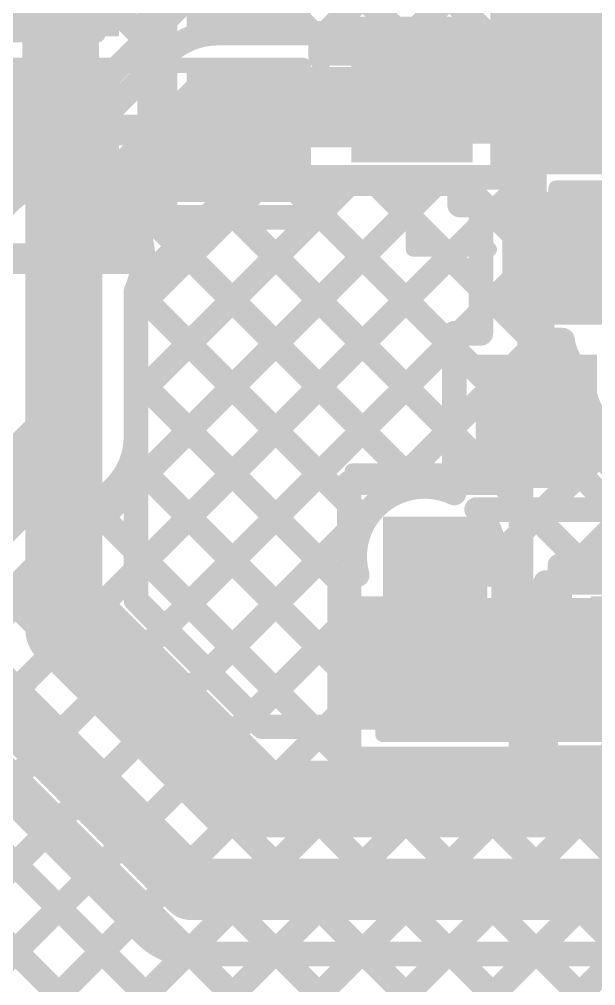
# Model space of a CAD drawing. Header units: millimetres. Extents: x 2.49 to 5.65, y 1.36 to 4.13.
# Drawn here: x 4.2015 to 4.3893, y 1.8131 to 2.128 of the extents above; entities that cross this region are included whole.
import ezdxf

# ---------------------------------------------------------------- set-up
doc = ezdxf.new("R2010")
doc.units = ezdxf.units.MM
doc.header["$MEASUREMENT"] = 0
for name, color, linetype in [('BottomLayer', 5, 'Continuous'), ('BottomOverlay', 54, 'Continuous'), ('BottomPaste', 16, 'Continuous'), ('BottomSolder', 6, 'Continuous'), ('MultiLayer', 9, 'Continuous'), ('TopLayer', 1, 'Continuous'), ('TopOverlay', 2, 'Continuous'), ('TopPaste', 8, 'Continuous'), ('TopSolder', 216, 'Continuous'), ('ViaHoleLayer', 16, 'Continuous')]:
    doc.layers.add(name, color=color, linetype=linetype)

# ---------------------------------------------------------------- blocks, each defined once
blk = doc.blocks.new('16_QFN__4_4__13')
at = {"layer": 'TopLayer'}
for points in [[(-0.04528, 0.06299), (-0.0315, 0.06299), (-0.04528, 0.09449), (-0.0315, 0.09449)], [(-0.01968, 0.06299), (-0.00591, 0.06299), (-0.01968, 0.09449), (-0.00591, 0.09449)], [(0.00591, 0.06299), (0.01969, 0.06299), (0.00591, 0.09449), (0.01969, 0.09449)], [(0.0315, 0.06299), (0.04528, 0.06299), (0.0315, 0.09449), (0.04528, 0.09449)], [(-0.04921, -0.04921), (0.04921, -0.04921), (-0.04921, 0.04921), (0.04921, 0.04921)], [(-0.09449, 0.0315), (-0.06299, 0.0315), (-0.09449, 0.04528), (-0.06299, 0.04528)], [(0.06299, 0.0315), (0.09449, 0.0315), (0.06299, 0.04528), (0.09449, 0.04528)], [(-0.09449, 0.00591), (-0.06299, 0.00591), (-0.09449, 0.01969), (-0.06299, 0.01969)], [(0.06299, 0.00591), (0.09449, 0.00591), (0.06299, 0.01969), (0.09449, 0.01969)], [(-0.09449, -0.01968), (-0.06299, -0.01968), (-0.09449, -0.00591), (-0.06299, -0.00591)], [(0.06299, -0.01968), (0.09449, -0.01968), (0.06299, -0.00591), (0.09449, -0.00591)], [(-0.09449, -0.04528), (-0.06299, -0.04528), (-0.09449, -0.0315), (-0.06299, -0.0315)], [(0.06299, -0.04528), (0.09449, -0.04528), (0.06299, -0.0315), (0.09449, -0.0315)], [(-0.04528, -0.09449), (-0.0315, -0.09449), (-0.04528, -0.06299), (-0.0315, -0.06299)], [(-0.01968, -0.09449), (-0.00591, -0.09449), (-0.01968, -0.06299), (-0.00591, -0.06299)], [(0.00591, -0.09449), (0.01969, -0.09449), (0.00591, -0.06299), (0.01969, -0.06299)], [(0.0315, -0.09449), (0.04528, -0.09449), (0.0315, -0.06299), (0.04528, -0.06299)]]:
    blk.add_solid(points, dxfattribs=at)
at = {"layer": 'TopOverlay', "const_width": 0.00472}
for points in [[(-0.07768, 0.07731), (-0.07768, 0.05231)], [(-0.05268, 0.07731), (-0.07768, 0.07731)], [(0.07841, 0.07767), (0.05341, 0.07767)], [(0.07841, 0.07767), (0.07841, 0.05267)], [(-0.0786, -0.05266), (-0.0786, -0.07766)], [(0.07852, -0.05355), (0.07852, -0.07855)], [(-0.0536, -0.07766), (-0.0786, -0.07766)], [(0.07852, -0.07855), (0.05352, -0.07855)]]:
    blk.add_lwpolyline(points, dxfattribs=at)
at = {"layer": 'TopOverlay'}
for points, const_width in [([(-0.07886, 0.07731, 1), (-0.0765, 0.07731, 1)], 0.00236), ([(-0.07886, 0.07731, 1), (-0.0765, 0.07731, 1)], 0.00236), ([(-0.05386, 0.07731, 1), (-0.0515, 0.07731, 1)], 0.00236), ([(0.05223, 0.07767, 1), (0.05459, 0.07767, 1)], 0.00236), ([(0.07723, 0.07767, 1), (0.07959, 0.07767, 1)], 0.00236), ([(0.07723, 0.07767, 1), (0.07959, 0.07767, 1)], 0.00236), ([(-0.086, 0.057, 1), (-0.09, 0.057, 1)], 0.01), ([(-0.0925, 0.057, 1), (-0.0875, 0.057, 1)], 0.005), ([(-0.0885, 0.057, 1), (-0.0835, 0.057, 1)], 0.005), ([(-0.07886, 0.05231, 1), (-0.0765, 0.05231, 1)], 0.00236), ([(0.07723, 0.05267, 1), (0.07959, 0.05267, 1)], 0.00236), ([(-0.07978, -0.05266, 1), (-0.07742, -0.05266, 1)], 0.00236), ([(0.07734, -0.05355, 1), (0.0797, -0.05355, 1)], 0.00236), ([(-0.07978, -0.07766, 1), (-0.07742, -0.07766, 1)], 0.00236), ([(-0.07978, -0.07766, 1), (-0.07742, -0.07766, 1)], 0.00236), ([(-0.05478, -0.07766, 1), (-0.05242, -0.07766, 1)], 0.00236), ([(0.05234, -0.07855, 1), (0.0547, -0.07855, 1)], 0.00236), ([(0.07734, -0.07855, 1), (0.0797, -0.07855, 1)], 0.00236), ([(0.07734, -0.07855, 1), (0.0797, -0.07855, 1)], 0.00236)]:
    blk.add_lwpolyline(points, format="xyb", close=True, dxfattribs=dict(at, const_width=const_width))
at = {"layer": 'TopPaste'}
for points in [[(-0.04528, 0.06299), (-0.0315, 0.06299), (-0.04528, 0.09449), (-0.0315, 0.09449)], [(-0.01968, 0.06299), (-0.00591, 0.06299), (-0.01968, 0.09449), (-0.00591, 0.09449)], [(0.00591, 0.06299), (0.01969, 0.06299), (0.00591, 0.09449), (0.01969, 0.09449)], [(0.0315, 0.06299), (0.04528, 0.06299), (0.0315, 0.09449), (0.04528, 0.09449)], [(-0.04921, -0.04921), (0.04921, -0.04921), (-0.04921, 0.04921), (0.04921, 0.04921)], [(-0.09449, 0.0315), (-0.06299, 0.0315), (-0.09449, 0.04528), (-0.06299, 0.04528)], [(0.06299, 0.0315), (0.09449, 0.0315), (0.06299, 0.04528), (0.09449, 0.04528)], [(-0.09449, 0.00591), (-0.06299, 0.00591), (-0.09449, 0.01969), (-0.06299, 0.01969)], [(0.06299, 0.00591), (0.09449, 0.00591), (0.06299, 0.01969), (0.09449, 0.01969)], [(-0.09449, -0.01968), (-0.06299, -0.01968), (-0.09449, -0.00591), (-0.06299, -0.00591)], [(0.06299, -0.01968), (0.09449, -0.01968), (0.06299, -0.00591), (0.09449, -0.00591)], [(-0.09449, -0.04528), (-0.06299, -0.04528), (-0.09449, -0.0315), (-0.06299, -0.0315)], [(0.06299, -0.04528), (0.09449, -0.04528), (0.06299, -0.0315), (0.09449, -0.0315)], [(-0.04528, -0.09449), (-0.0315, -0.09449), (-0.04528, -0.06299), (-0.0315, -0.06299)], [(-0.01968, -0.09449), (-0.00591, -0.09449), (-0.01968, -0.06299), (-0.00591, -0.06299)], [(0.00591, -0.09449), (0.01969, -0.09449), (0.00591, -0.06299), (0.01969, -0.06299)], [(0.0315, -0.09449), (0.04528, -0.09449), (0.0315, -0.06299), (0.04528, -0.06299)]]:
    blk.add_solid(points, dxfattribs=at)
at = {"layer": 'TopSolder'}
for points in [[(-0.04928, 0.05899), (-0.0275, 0.05899), (-0.04928, 0.09849), (-0.0275, 0.09849)], [(-0.02368, 0.05899), (-0.00191, 0.05899), (-0.02368, 0.09849), (-0.00191, 0.09849)], [(0.00191, 0.05899), (0.02369, 0.05899), (0.00191, 0.09849), (0.02369, 0.09849)], [(0.0275, 0.05899), (0.04928, 0.05899), (0.0275, 0.09849), (0.04928, 0.09849)], [(-0.05321, -0.05321), (0.05321, -0.05321), (-0.05321, 0.05321), (0.05321, 0.05321)], [(-0.09849, 0.0275), (-0.05899, 0.0275), (-0.09849, 0.04928), (-0.05899, 0.04928)], [(0.05899, 0.0275), (0.09849, 0.0275), (0.05899, 0.04928), (0.09849, 0.04928)], [(-0.09849, 0.00191), (-0.05899, 0.00191), (-0.09849, 0.02369), (-0.05899, 0.02369)], [(0.05899, 0.00191), (0.09849, 0.00191), (0.05899, 0.02369), (0.09849, 0.02369)], [(-0.09849, -0.02368), (-0.05899, -0.02368), (-0.09849, -0.00191), (-0.05899, -0.00191)], [(0.05899, -0.02368), (0.09849, -0.02368), (0.05899, -0.00191), (0.09849, -0.00191)], [(-0.09849, -0.04928), (-0.05899, -0.04928), (-0.09849, -0.0275), (-0.05899, -0.0275)], [(0.05899, -0.04928), (0.09849, -0.04928), (0.05899, -0.0275), (0.09849, -0.0275)], [(-0.04928, -0.09849), (-0.0275, -0.09849), (-0.04928, -0.05899), (-0.0275, -0.05899)], [(-0.02368, -0.09849), (-0.00191, -0.09849), (-0.02368, -0.05899), (-0.00191, -0.05899)], [(0.00191, -0.09849), (0.02369, -0.09849), (0.00191, -0.05899), (0.02369, -0.05899)], [(0.0275, -0.09849), (0.04928, -0.09849), (0.0275, -0.05899), (0.04928, -0.05899)]]:
    blk.add_solid(points, dxfattribs=at)
blk = doc.blocks.new('R__0603_51')
at = {"layer": 'TopLayer'}
for points in [[(-0.045, 0.0175), (-0.045, -0.0175), (-0.015, 0.0175), (-0.015, -0.0175)], [(0.015, 0.0175), (0.015, -0.0175), (0.045, 0.0175), (0.045, -0.0175)]]:
    blk.add_solid(points, dxfattribs=at)
at = {"layer": 'TopOverlay', "const_width": 0.005}
for points in [[(0.049, 0.021), (-0.049, 0.021)], [(-0.049, 0.021), (-0.049, -0.021)], [(0.049, 0.021), (0.049, -0.021)], [(0.049, -0.021), (-0.049, -0.021)]]:
    blk.add_lwpolyline(points, dxfattribs=at)
at = {"layer": 'TopOverlay', "const_width": 0.0025}
for points in [[(-0.05025, 0.021, 1), (-0.04775, 0.021, 1)], [(-0.05025, 0.021, 1), (-0.04775, 0.021, 1)], [(0.04775, 0.021, 1), (0.05025, 0.021, 1)], [(0.04775, 0.021, 1), (0.05025, 0.021, 1)], [(-0.05025, -0.021, 1), (-0.04775, -0.021, 1)], [(-0.05025, -0.021, 1), (-0.04775, -0.021, 1)], [(0.04775, -0.021, 1), (0.05025, -0.021, 1)], [(0.04775, -0.021, 1), (0.05025, -0.021, 1)]]:
    blk.add_lwpolyline(points, format="xyb", close=True, dxfattribs=at)
at = {"layer": 'TopPaste'}
for points in [[(-0.045, 0.0175), (-0.045, -0.0175), (-0.015, 0.0175), (-0.015, -0.0175)], [(0.015, 0.0175), (0.015, -0.0175), (0.045, 0.0175), (0.045, -0.0175)]]:
    blk.add_solid(points, dxfattribs=at)
at = {"layer": 'TopSolder'}
for points in [[(-0.049, 0.0215), (-0.049, -0.0215), (-0.011, 0.0215), (-0.011, -0.0215)], [(0.011, 0.0215), (0.011, -0.0215), (0.049, 0.0215), (0.049, -0.0215)]]:
    blk.add_solid(points, dxfattribs=at)
blk = doc.blocks.new('R__0603_B_53')
at = {"layer": 'BottomLayer'}
for points in [[(-0.015, -0.0175), (-0.015, 0.0175), (-0.045, -0.0175), (-0.045, 0.0175)], [(0.045, -0.0175), (0.045, 0.0175), (0.015, -0.0175), (0.015, 0.0175)]]:
    blk.add_solid(points, dxfattribs=at)
at = {"layer": 'BottomOverlay', "const_width": 0.005}
for points in [[(-0.049, 0.021), (0.049, 0.021)], [(-0.049, -0.021), (-0.049, 0.021)], [(0.049, -0.021), (0.049, 0.021)], [(-0.049, -0.021), (0.049, -0.021)]]:
    blk.add_lwpolyline(points, dxfattribs=at)
at = {"layer": 'BottomOverlay', "const_width": 0.0025}
for points in [[(-0.05025, 0.021, 1), (-0.04775, 0.021, 1)], [(-0.05025, 0.021, 1), (-0.04775, 0.021, 1)], [(0.04775, 0.021, 1), (0.05025, 0.021, 1)], [(0.04775, 0.021, 1), (0.05025, 0.021, 1)], [(-0.05025, -0.021, 1), (-0.04775, -0.021, 1)], [(-0.05025, -0.021, 1), (-0.04775, -0.021, 1)], [(0.04775, -0.021, 1), (0.05025, -0.021, 1)], [(0.04775, -0.021, 1), (0.05025, -0.021, 1)]]:
    blk.add_lwpolyline(points, format="xyb", close=True, dxfattribs=at)
at = {"layer": 'BottomPaste'}
for points in [[(-0.015, -0.0175), (-0.015, 0.0175), (-0.045, -0.0175), (-0.045, 0.0175)], [(0.045, -0.0175), (0.045, 0.0175), (0.015, -0.0175), (0.015, 0.0175)]]:
    blk.add_solid(points, dxfattribs=at)
at = {"layer": 'BottomSolder'}
for points in [[(-0.011, -0.0215), (-0.011, 0.0215), (-0.049, -0.0215), (-0.049, 0.0215)], [(0.049, -0.0215), (0.049, 0.0215), (0.011, -0.0215), (0.011, 0.0215)]]:
    blk.add_solid(points, dxfattribs=at)
blk = doc.blocks.new('R__0603_B_55')
at = {"layer": 'BottomLayer'}
for points in [[(-0.015, -0.0175), (-0.015, 0.0175), (-0.045, -0.0175), (-0.045, 0.0175)], [(0.045, -0.0175), (0.045, 0.0175), (0.015, -0.0175), (0.015, 0.0175)]]:
    blk.add_solid(points, dxfattribs=at)
at = {"layer": 'BottomOverlay', "const_width": 0.005}
for points in [[(-0.049, -0.021), (-0.049, 0.021)], [(-0.049, 0.021), (0.049, 0.021)], [(0.049, -0.021), (0.049, 0.021)], [(-0.049, -0.021), (0.049, -0.021)]]:
    blk.add_lwpolyline(points, dxfattribs=at)
at = {"layer": 'BottomOverlay', "const_width": 0.0025}
for points in [[(-0.05025, 0.021, 1), (-0.04775, 0.021, 1)], [(-0.05025, 0.021, 1), (-0.04775, 0.021, 1)], [(0.04775, 0.021, 1), (0.05025, 0.021, 1)], [(0.04775, 0.021, 1), (0.05025, 0.021, 1)], [(-0.05025, -0.021, 1), (-0.04775, -0.021, 1)], [(-0.05025, -0.021, 1), (-0.04775, -0.021, 1)], [(0.04775, -0.021, 1), (0.05025, -0.021, 1)], [(0.04775, -0.021, 1), (0.05025, -0.021, 1)]]:
    blk.add_lwpolyline(points, format="xyb", close=True, dxfattribs=at)
at = {"layer": 'BottomPaste'}
for points in [[(-0.015, -0.0175), (-0.015, 0.0175), (-0.045, -0.0175), (-0.045, 0.0175)], [(0.045, -0.0175), (0.045, 0.0175), (0.015, -0.0175), (0.015, 0.0175)]]:
    blk.add_solid(points, dxfattribs=at)
at = {"layer": 'BottomSolder'}
for points in [[(-0.011, -0.0215), (-0.011, 0.0215), (-0.049, -0.0215), (-0.049, 0.0215)], [(0.049, -0.0215), (0.049, 0.0215), (0.011, -0.0215), (0.011, 0.0215)]]:
    blk.add_solid(points, dxfattribs=at)
blk = doc.blocks.new('SI2302_TP_59')
at = {"layer": 'TopLayer'}
for points in [[(-0.01575, -0.01772), (0.01575, -0.01772), (-0.01575, 0.01772), (0.01575, 0.01772)], [(-0.05315, -0.09646), (-0.02165, -0.09646), (-0.05315, -0.06102), (-0.02165, -0.06102)], [(0.02165, -0.09646), (0.05315, -0.09646), (0.02165, -0.06102), (0.05315, -0.06102)]]:
    blk.add_solid(points, dxfattribs=at)
at = {"layer": 'TopOverlay', "const_width": 0.005}
for points in [[(0.0225, -0.015), (0.06, -0.015)], [(0.06, -0.06488), (0.06, -0.015)], [(-0.06, -0.06608), (-0.06, -0.0162)], [(-0.06, -0.0162), (-0.0225, -0.0162)]]:
    blk.add_lwpolyline(points, dxfattribs=at)
at = {"layer": 'TopOverlay'}
for points, const_width in [([(0.02125, -0.015, 1), (0.02375, -0.015, 1)], 0.0025), ([(0.05875, -0.015, 1), (0.06125, -0.015, 1)], 0.0025), ([(0.05875, -0.015, 1), (0.06125, -0.015, 1)], 0.0025), ([(-0.06125, -0.0162, 1), (-0.05875, -0.0162, 1)], 0.0025), ([(-0.06125, -0.0162, 1), (-0.05875, -0.0162, 1)], 0.0025), ([(-0.02375, -0.0162, 1), (-0.02125, -0.0162, 1)], 0.0025), ([(0.05875, -0.06488, 1), (0.06125, -0.06488, 1)], 0.0025), ([(-0.06125, -0.06608, 1), (-0.05875, -0.06608, 1)], 0.0025), ([(-0.05681, -0.09383, 1), (-0.06361, -0.09383, 1)], 0.005), ([(-0.06486, -0.09383, 1), (-0.06236, -0.09383, 1)], 0.0025), ([(-0.05806, -0.09383, 1), (-0.05556, -0.09383, 1)], 0.0025)]:
    blk.add_lwpolyline(points, format="xyb", close=True, dxfattribs=dict(at, const_width=const_width))
at = {"layer": 'TopPaste'}
for points in [[(-0.01575, -0.01772), (0.01575, -0.01772), (-0.01575, 0.01772), (0.01575, 0.01772)], [(-0.05315, -0.09646), (-0.02165, -0.09646), (-0.05315, -0.06102), (-0.02165, -0.06102)], [(0.02165, -0.09646), (0.05315, -0.09646), (0.02165, -0.06102), (0.05315, -0.06102)]]:
    blk.add_solid(points, dxfattribs=at)
at = {"layer": 'TopSolder'}
for points in [[(-0.01975, -0.02172), (0.01975, -0.02172), (-0.01975, 0.02172), (0.01975, 0.02172)], [(-0.05715, -0.10046), (-0.01765, -0.10046), (-0.05715, -0.05702), (-0.01765, -0.05702)], [(0.01765, -0.10046), (0.05715, -0.10046), (0.01765, -0.05702), (0.05715, -0.05702)]]:
    blk.add_solid(points, dxfattribs=at)
blk = doc.blocks.new('C__0603_106')
at = {"layer": 'TopLayer'}
for points in [[(-0.045, 0.0175), (-0.045, -0.0175), (-0.015, 0.0175), (-0.015, -0.0175)], [(0.015, 0.0175), (0.015, -0.0175), (0.045, 0.0175), (0.045, -0.0175)]]:
    blk.add_solid(points, dxfattribs=at)
at = {"layer": 'TopOverlay', "const_width": 0.005}
for points in [[(-0.049, -0.021), (-0.049, 0.021)], [(-0.049, 0.021), (-0.018, 0.021)], [(0.018, 0.021), (0.049, 0.021)], [(0.049, -0.021), (0.049, 0.021)], [(-0.049, -0.021), (-0.018, -0.021)], [(0.018, -0.021), (0.049, -0.021)]]:
    blk.add_lwpolyline(points, dxfattribs=at)
at = {"layer": 'TopOverlay', "const_width": 0.0025}
for points in [[(-0.05025, 0.021, 1), (-0.04775, 0.021, 1)], [(-0.05025, 0.021, 1), (-0.04775, 0.021, 1)], [(-0.01925, 0.021, 1), (-0.01675, 0.021, 1)], [(0.01675, 0.021, 1), (0.01925, 0.021, 1)], [(0.04775, 0.021, 1), (0.05025, 0.021, 1)], [(0.04775, 0.021, 1), (0.05025, 0.021, 1)], [(-0.05025, -0.021, 1), (-0.04775, -0.021, 1)], [(-0.05025, -0.021, 1), (-0.04775, -0.021, 1)], [(-0.01925, -0.021, 1), (-0.01675, -0.021, 1)], [(0.01675, -0.021, 1), (0.01925, -0.021, 1)], [(0.04775, -0.021, 1), (0.05025, -0.021, 1)], [(0.04775, -0.021, 1), (0.05025, -0.021, 1)]]:
    blk.add_lwpolyline(points, format="xyb", close=True, dxfattribs=at)
at = {"layer": 'TopPaste'}
for points in [[(-0.045, 0.0175), (-0.045, -0.0175), (-0.015, 0.0175), (-0.015, -0.0175)], [(0.015, 0.0175), (0.015, -0.0175), (0.045, 0.0175), (0.045, -0.0175)]]:
    blk.add_solid(points, dxfattribs=at)
at = {"layer": 'TopSolder'}
for points in [[(-0.049, 0.0215), (-0.049, -0.0215), (-0.011, 0.0215), (-0.011, -0.0215)], [(0.011, 0.0215), (0.011, -0.0215), (0.049, 0.0215), (0.049, -0.0215)]]:
    blk.add_solid(points, dxfattribs=at)

msp = doc.modelspace()

# ---------------------------------------------------------------- linework, layer by layer
at = {"layer": 'BottomLayer'}
for points, const_width in [([(4.1555, 2.15189), (4.22008, 2.08731)], 0.008), ([(4.17611, 2.08307), (4.22854, 2.1355)], 0.008), ([(4.19064, 2.06932), (4.25682, 2.1355)], 0.008), ([(4.2001, 2.13558), (4.23422, 2.10146)], 0.008), ([(4.22846, 2.1355), (4.24836, 2.1156)], 0.008), ([(4.25675, 2.1355), (4.26875, 2.1235)], 0.008), ([(4.27311, 2.1235), (4.28511, 2.1355)], 0.008), ([(4.28503, 2.1355), (4.29703, 2.1235)], 0.008), ([(4.30139, 2.1235), (4.31339, 2.1355)], 0.008), ([(4.31332, 2.1355), (4.32532, 2.1235)], 0.008), ([(4.32967, 2.1235), (4.34167, 2.1355)], 0.008), ([(4.3416, 2.1355), (4.3536, 2.1235)], 0.008), ([(4.35796, 2.1235), (4.36996, 2.1355)], 0.008), ([(4.36988, 2.1355), (4.38188, 2.1235)], 0.008), ([(4.3865, 2.1235), (4.3865, 2.1355)], 0.008), ([(4.266, 2.1235), (4.3865, 2.1235)], 0.008), ([(4.14762, 1.60204), (4.66568, 2.12009)], 0.008), ([(4.16, 2.11911), (4.20552, 2.07359)], 0.008), ([(4.20693, 2.07417), (4.24937, 2.1166)], 0.008), ([(4.14762, 1.57375), (4.67982, 2.10595)], 0.008), ([(4.216, 2.05), (4.266, 2.1)], 0.025), ([(4.266, 2.1), (4.41, 2.1)], 0.025), ([(4.13109, 1.86835), (4.33924, 2.0765)], 0.008), ([(4.14327, 1.85225), (4.36753, 2.0765)], 0.008), ([(4.2395, 2.03333), (4.28267, 2.0765)], 0.008), ([(4.2395, 2.00504), (4.31096, 2.0765)], 0.008), ([(4.24017, 2.04093), (4.27573, 2.0765)], 0.008), ([(4.27573, 2.0765), (4.36941, 2.0765)], 0.008), ([(4.28746, 2.0765), (4.41946, 1.9445)], 0.008), ([(4.31575, 2.0765), (4.38561, 2.00664)], 0.008), ([(4.34403, 2.0765), (4.36941, 2.05112)], 0.008), ([(4.36941, 2.0235), (4.36941, 2.0765)], 0.008), ([(4.216, 2.05), (4.216, 2.07181)], 0.01), ([(4.26746, 2.06822), (4.35868, 1.977)], 0.008), ([(4.216, 1.992), (4.216, 2.05)], 0.025), ([(4.25331, 2.05408), (4.33039, 1.977)], 0.008), ([(4.14762, 1.82831), (4.36941, 2.0501)], 0.008), ([(4.19419, 2.05), (4.216, 2.05)], 0.01), ([(4.216, 2.05), (4.23781, 2.05)], 0.01), ([(4.23959, 2.03952), (4.309, 1.97011)], 0.008), ([(4.2395, 1.992), (4.2395, 2.03932)], 0.008), ([(4.3246, 1.977), (4.3711, 2.0235)], 0.008), ([(4.36941, 2.0235), (4.37854, 2.0235)], 0.008), ([(4.37695, 1.9445), (4.45595, 2.0235)], 0.008), ([(4.2395, 2.01133), (4.309, 1.94183)], 0.008), ([(4.35288, 1.977), (4.38525, 2.00937)], 0.008), ([(4.13, 1.906), (4.216, 1.992)], 0.025), ([(4.365, 1.96084), (4.39586, 1.99169)], 0.008), ([(4.23821, 1.98433), (4.309, 1.91354)], 0.008), ([(4.309, 1.977), (4.365, 1.977)], 0.008), ([(4.309, 1.887), (4.309, 1.977)], 0.008), ([(4.35868, 1.977), (4.365, 1.97068)], 0.008), ([(4.365, 1.9445), (4.365, 1.977)], 0.008), ([(4.15417, 1.89693), (4.2326, 1.97537)], 0.008), ([(4.365, 1.97068), (4.39118, 1.9445)], 0.008), ([(4.22575, 1.96851), (4.74426, 1.45)], 0.008), ([(4.14762, 1.80003), (4.309, 1.9614)], 0.008), ([(4.2116, 1.95437), (4.71597, 1.45)], 0.008), ([(4.365, 1.8875), (4.365, 1.9445)], 0.008), ([(4.365, 1.8875), (4.365, 1.9445)], 0.008), ([(4.365, 1.94239), (4.373, 1.93439)], 0.008), ([(4.373, 1.9445), (4.425, 1.9445)], 0.008), ([(4.373, 1.94055), (4.37695, 1.9445)], 0.008), ([(4.373, 1.8875), (4.373, 1.9445)], 0.008), ([(4.19746, 1.94023), (4.68769, 1.45)], 0.008), ([(4.365, 1.93255), (4.373, 1.94055)], 0.008), ([(4.14762, 1.77174), (4.309, 1.93312)], 0.008), ([(4.18332, 1.92609), (4.6594, 1.45)], 0.008), ([(4.365, 1.91411), (4.373, 1.90611)], 0.008), ([(4.16918, 1.91194), (4.63112, 1.45)], 0.008), ([(4.365, 1.90427), (4.373, 1.91227)], 0.008), ([(4.14762, 1.74345), (4.309, 1.90484)], 0.008), ([(4.15504, 1.8978), (4.60284, 1.45)], 0.008), ([(4.1335, 1.67277), (4.34773, 1.887)], 0.008), ([(4.1335, 1.70105), (4.31945, 1.887)], 0.008), ([(4.14366, 1.65464), (4.37652, 1.8875)], 0.008), ([(4.14762, 1.63032), (4.4048, 1.8875)], 0.008), ([(4.309, 1.887), (4.365, 1.887)], 0.008), ([(4.33554, 1.887), (4.77254, 1.45)], 0.008), ([(4.36383, 1.887), (4.80083, 1.45)], 0.008), ([(4.373, 1.8875), (4.425, 1.8875)], 0.008), ([(4.39161, 1.8875), (4.82911, 1.45)], 0.008), ([(4.14161, 1.88295), (4.57455, 1.45)], 0.008)]:
    msp.add_lwpolyline(points, dxfattribs=dict(at, const_width=const_width))
at = {"layer": 'BottomLayer', "const_width": 0.008}
for points in [[(4.24937, 2.1166, -0.199188), (4.266, 2.1235)], [(4.24938, 2.11662, -0.198912), (4.266, 2.1235)], [(4.19225, 2.0601, -0.205257), (4.20693, 2.07417)], [(4.38339, 2.01357, -0.167057), (4.37854, 2.0235)], [(4.38341, 2.01355, -0.167467), (4.37854, 2.0235)], [(4.43081, 2.011, -1.016732), (4.3852, 2.01176)], [(4.2395, 1.992, -0.199188), (4.2326, 1.97537)], [(4.2395, 1.992, -0.198912), (4.23262, 1.97538)]]:
    msp.add_lwpolyline(points, format="xyb", dxfattribs=at)
at = {"layer": 'BottomLayer'}
for points, const_width in [([(4.264, 2.1235, 1), (4.268, 2.1235, 1)], 0.004), ([(4.264, 2.1235, 1), (4.268, 2.1235, 1)], 0.004), ([(4.264, 2.1235, 1), (4.268, 2.1235, 1)], 0.004), ([(4.26675, 2.1235, 1), (4.27075, 2.1235, 1)], 0.004), ([(4.27111, 2.1235, 1), (4.27511, 2.1235, 1)], 0.004), ([(4.29503, 2.1235, 1), (4.29903, 2.1235, 1)], 0.004), ([(4.29939, 2.1235, 1), (4.30339, 2.1235, 1)], 0.004), ([(4.32332, 2.1235, 1), (4.32732, 2.1235, 1)], 0.004), ([(4.32767, 2.1235, 1), (4.33167, 2.1235, 1)], 0.004), ([(4.3516, 2.1235, 1), (4.3556, 2.1235, 1)], 0.004), ([(4.35596, 2.1235, 1), (4.35996, 2.1235, 1)], 0.004), ([(4.37988, 2.1235, 1), (4.38388, 2.1235, 1)], 0.004), ([(4.3845, 2.1235, 1), (4.3885, 2.1235, 1)], 0.004), ([(4.3845, 2.1235, 1), (4.3885, 2.1235, 1)], 0.004), ([(4.24636, 2.1156, 1), (4.25036, 2.1156, 1)], 0.004), ([(4.24737, 2.1166, 1), (4.25137, 2.1166, 1)], 0.004), ([(4.24737, 2.1166, 1), (4.25137, 2.1166, 1)], 0.004), ([(4.24738, 2.11662, 1), (4.25138, 2.11662, 1)], 0.004), ([(4.25975, 2.1, 1), (4.27225, 2.1, 1)], 0.0125), ([(4.25975, 2.1, 1), (4.27225, 2.1, 1)], 0.0125), ([(4.23222, 2.10146, 1), (4.23622, 2.10146, 1)], 0.004), ([(4.21808, 2.08731, 1), (4.22208, 2.08731, 1)], 0.004), ([(4.20493, 2.07417, 1), (4.20893, 2.07417, 1)], 0.004), ([(4.20493, 2.07417, 1), (4.20893, 2.07417, 1)], 0.004), ([(4.27373, 2.0765, 1), (4.27773, 2.0765, 1)], 0.004), ([(4.27373, 2.0765, 1), (4.27773, 2.0765, 1)], 0.004), ([(4.28067, 2.0765, 1), (4.28467, 2.0765, 1)], 0.004), ([(4.28546, 2.0765, 1), (4.28946, 2.0765, 1)], 0.004), ([(4.30896, 2.0765, 1), (4.31296, 2.0765, 1)], 0.004), ([(4.31375, 2.0765, 1), (4.31775, 2.0765, 1)], 0.004), ([(4.33724, 2.0765, 1), (4.34124, 2.0765, 1)], 0.004), ([(4.34203, 2.0765, 1), (4.34603, 2.0765, 1)], 0.004), ([(4.36553, 2.0765, 1), (4.36953, 2.0765, 1)], 0.004), ([(4.36741, 2.0765, 1), (4.37141, 2.0765, 1)], 0.004), ([(4.36741, 2.0765, 1), (4.37141, 2.0765, 1)], 0.004), ([(4.20352, 2.07359, 1), (4.20752, 2.07359, 1)], 0.004), ([(4.2135, 2.07181, 1), (4.2185, 2.07181, 1)], 0.005), ([(4.26546, 2.06822, 1), (4.26946, 2.06822, 1)], 0.004), ([(4.20975, 2.05, 1), (4.22225, 2.05, 1)], 0.0125), ([(4.20975, 2.05, 1), (4.22225, 2.05, 1)], 0.0125), ([(4.21009, 2.05, 1), (4.22191, 2.05, 1)], 0.01181), ([(4.25131, 2.05408, 1), (4.25531, 2.05408, 1)], 0.004), ([(4.2135, 2.05, 1), (4.2185, 2.05, 1)], 0.005), ([(4.2135, 2.05, 1), (4.2185, 2.05, 1)], 0.005), ([(4.2135, 2.05, 1), (4.2185, 2.05, 1)], 0.005), ([(4.23531, 2.05, 1), (4.24031, 2.05, 1)], 0.005), ([(4.36741, 2.05112, 1), (4.37141, 2.05112, 1)], 0.004), ([(4.36741, 2.0501, 1), (4.37141, 2.0501, 1)], 0.004), ([(4.23759, 2.03952, 1), (4.24159, 2.03952, 1)], 0.004), ([(4.23817, 2.04093, 1), (4.24217, 2.04093, 1)], 0.004), ([(4.2375, 2.03932, 1), (4.2415, 2.03932, 1)], 0.004), ([(4.2375, 2.03333, 1), (4.2415, 2.03333, 1)], 0.004), ([(4.36741, 2.0235, 1), (4.37141, 2.0235, 1)], 0.004), ([(4.36741, 2.0235, 1), (4.37141, 2.0235, 1)], 0.004), ([(4.3691, 2.0235, 1), (4.3731, 2.0235, 1)], 0.004), ([(4.37654, 2.0235, 1), (4.38054, 2.0235, 1)], 0.004), ([(4.37654, 2.0235, 1), (4.38054, 2.0235, 1)], 0.004), ([(4.37654, 2.0235, 1), (4.38054, 2.0235, 1)], 0.004), ([(4.2375, 2.01133, 1), (4.2415, 2.01133, 1)], 0.004), ([(4.38139, 2.01357, 1), (4.38539, 2.01357, 1)], 0.004), ([(4.38141, 2.01355, 1), (4.38541, 2.01355, 1)], 0.004), ([(4.3832, 2.01176, 1), (4.3872, 2.01176, 1)], 0.004), ([(4.38325, 2.00937, 1), (4.38725, 2.00937, 1)], 0.004), ([(4.2375, 2.00504, 1), (4.2415, 2.00504, 1)], 0.004), ([(4.38361, 2.00664, 1), (4.38761, 2.00664, 1)], 0.004), ([(4.20975, 1.992, 1), (4.22225, 1.992, 1)], 0.0125), ([(4.20975, 1.992, 1), (4.22225, 1.992, 1)], 0.0125), ([(4.2375, 1.992, 1), (4.2415, 1.992, 1)], 0.004), ([(4.2375, 1.992, 1), (4.2415, 1.992, 1)], 0.004), ([(4.2375, 1.992, 1), (4.2415, 1.992, 1)], 0.004), ([(4.23621, 1.98433, 1), (4.24021, 1.98433, 1)], 0.004), ([(4.307, 1.977, 1), (4.311, 1.977, 1)], 0.004), ([(4.307, 1.977, 1), (4.311, 1.977, 1)], 0.004), ([(4.3226, 1.977, 1), (4.3266, 1.977, 1)], 0.004), ([(4.32839, 1.977, 1), (4.33239, 1.977, 1)], 0.004), ([(4.35088, 1.977, 1), (4.35488, 1.977, 1)], 0.004), ([(4.35668, 1.977, 1), (4.36068, 1.977, 1)], 0.004), ([(4.35668, 1.977, 1), (4.36068, 1.977, 1)], 0.004), ([(4.363, 1.977, 1), (4.367, 1.977, 1)], 0.004), ([(4.363, 1.977, 1), (4.367, 1.977, 1)], 0.004), ([(4.2306, 1.97537, 1), (4.2346, 1.97537, 1)], 0.004), ([(4.2306, 1.97537, 1), (4.2346, 1.97537, 1)], 0.004), ([(4.23062, 1.97538, 1), (4.23462, 1.97538, 1)], 0.004), ([(4.363, 1.97068, 1), (4.367, 1.97068, 1)], 0.004), ([(4.363, 1.97068, 1), (4.367, 1.97068, 1)], 0.004), ([(4.22375, 1.96851, 1), (4.22775, 1.96851, 1)], 0.004), ([(4.307, 1.97011, 1), (4.311, 1.97011, 1)], 0.004), ([(4.307, 1.9614, 1), (4.311, 1.9614, 1)], 0.004), ([(4.32769, 1.953, 1), (4.3395, 1.953, 1)], 0.01181), ([(4.363, 1.96084, 1), (4.367, 1.96084, 1)], 0.004), ([(4.2096, 1.95437, 1), (4.2136, 1.95437, 1)], 0.004), ([(4.363, 1.9445, 1), (4.367, 1.9445, 1)], 0.004), ([(4.363, 1.9445, 1), (4.367, 1.9445, 1)], 0.004), ([(4.363, 1.9445, 1), (4.367, 1.9445, 1)], 0.004), ([(4.363, 1.94239, 1), (4.367, 1.94239, 1)], 0.004), ([(4.371, 1.9445, 1), (4.375, 1.9445, 1)], 0.004), ([(4.371, 1.9445, 1), (4.375, 1.9445, 1)], 0.004), ([(4.37495, 1.9445, 1), (4.37895, 1.9445, 1)], 0.004), ([(4.37495, 1.9445, 1), (4.37895, 1.9445, 1)], 0.004), ([(4.38918, 1.9445, 1), (4.39318, 1.9445, 1)], 0.004), ([(4.307, 1.94183, 1), (4.311, 1.94183, 1)], 0.004), ([(4.371, 1.94055, 1), (4.375, 1.94055, 1)], 0.004), ([(4.371, 1.94055, 1), (4.375, 1.94055, 1)], 0.004), ([(4.307, 1.93312, 1), (4.311, 1.93312, 1)], 0.004), ([(4.363, 1.93255, 1), (4.367, 1.93255, 1)], 0.004), ([(4.371, 1.93439, 1), (4.375, 1.93439, 1)], 0.004), ([(4.363, 1.91411, 1), (4.367, 1.91411, 1)], 0.004), ([(4.307, 1.91354, 1), (4.311, 1.91354, 1)], 0.004), ([(4.371, 1.91227, 1), (4.375, 1.91227, 1)], 0.004), ([(4.307, 1.90484, 1), (4.311, 1.90484, 1)], 0.004), ([(4.363, 1.90427, 1), (4.367, 1.90427, 1)], 0.004), ([(4.371, 1.90611, 1), (4.375, 1.90611, 1)], 0.004), ([(4.307, 1.887, 1), (4.311, 1.887, 1)], 0.004), ([(4.307, 1.887, 1), (4.311, 1.887, 1)], 0.004), ([(4.31745, 1.887, 1), (4.32145, 1.887, 1)], 0.004), ([(4.33354, 1.887, 1), (4.33754, 1.887, 1)], 0.004), ([(4.34573, 1.887, 1), (4.34973, 1.887, 1)], 0.004), ([(4.36183, 1.887, 1), (4.36583, 1.887, 1)], 0.004), ([(4.363, 1.8875, 1), (4.367, 1.8875, 1)], 0.004), ([(4.363, 1.8875, 1), (4.367, 1.8875, 1)], 0.004), ([(4.363, 1.887, 1), (4.367, 1.887, 1)], 0.004), ([(4.371, 1.8875, 1), (4.375, 1.8875, 1)], 0.004), ([(4.371, 1.8875, 1), (4.375, 1.8875, 1)], 0.004), ([(4.37452, 1.8875, 1), (4.37852, 1.8875, 1)], 0.004), ([(4.38961, 1.8875, 1), (4.39361, 1.8875, 1)], 0.004)]:
    msp.add_lwpolyline(points, format="xyb", close=True, dxfattribs=dict(at, const_width=const_width))
msp.add_solid([(4.32, 1.898), (4.354, 1.898), (4.32, 1.966), (4.354, 1.966)], dxfattribs=at)
at = {"layer": 'MultiLayer', "const_width": 0.01181}
for points in [[(4.21009, 2.05, 1), (4.22191, 2.05, 1)], [(4.32769, 1.953, 1), (4.3395, 1.953, 1)]]:
    msp.add_lwpolyline(points, format="xyb", close=True, dxfattribs=at)
at = {"layer": 'TopLayer'}
for points, const_width in [([(4.244, 2.1235), (4.244, 2.1755)], 0.008), ([(4.249, 2.1205), (4.249, 2.1725)], 0.008), ([(4.215, 2.092), (4.215, 2.144)], 0.025), ([(4.244, 2.12268), (4.249, 2.12768)], 0.008), ([(4.244, 2.1125), (4.244, 2.1235)], 0.008), ([(4.244, 2.1125), (4.244, 2.1235)], 0.008), ([(4.244, 2.11996), (4.249, 2.11496)], 0.008), ([(4.249, 2.1155), (4.249, 2.1205)], 0.008), ([(4.249, 2.1155), (4.249, 2.1205)], 0.008), ([(4.29972, 2.1155), (4.29972, 2.1205)], 0.008), ([(4.30372, 2.11794), (4.32946, 2.11794)], 0.01), ([(4.32946, 2.11794), (4.39541, 2.11794)], 0.012), ([(4.249, 2.0635), (4.249, 2.1155)], 0.008), ([(4.244, 2.0605), (4.244, 2.1125)], 0.008), ([(4.216, 2.05), (4.216, 2.091)], 0.025), ([(4.244, 2.09439), (4.249, 2.09939)], 0.008), ([(4.215, 2.092), (4.216, 2.091)], 0.012), ([(4.275, 2.092), (4.27535, 2.09235)], 0.012), ([(4.27535, 2.09235), (4.32946, 2.09235)], 0.012), ([(4.19, 2.092), (4.215, 2.092)], 0.01), ([(4.215, 2.092), (4.24, 2.092)], 0.01), ([(4.244, 2.09168), (4.249, 2.08668)], 0.008), ([(4.2395, 1.97676), (4.33721, 2.07446)], 0.008), ([(4.301, 2.0635), (4.301, 2.07535)], 0.008), ([(4.301, 2.06654), (4.30892, 2.07446)], 0.008), ([(4.30272, 2.07446), (4.34499, 2.07446)], 0.008), ([(4.31778, 2.07446), (4.35193, 2.04032)], 0.008), ([(4.34499, 2.06753), (4.34499, 2.07446)], 0.008), ([(4.244, 2.06611), (4.249, 2.07111)], 0.008), ([(4.29796, 2.0635), (4.301, 2.06654)], 0.008), ([(4.34499, 2.06753), (4.35193, 2.06753)], 0.008), ([(4.35193, 2.02572), (4.35193, 2.06753)], 0.008), ([(4.2395, 2.03333), (4.26967, 2.0635)], 0.008), ([(4.2395, 2.00504), (4.29796, 2.0635)], 0.008), ([(4.244, 2.06339), (4.33167, 1.97573)], 0.008), ([(4.249, 2.0635), (4.301, 2.0635)], 0.008), ([(4.27218, 2.0635), (4.34325, 1.99243)], 0.008), ([(4.30046, 2.0635), (4.34325, 2.02071)], 0.008), ([(4.216, 1.929), (4.216, 2.05)], 0.025), ([(4.2395, 1.94847), (4.35193, 2.0609)], 0.008), ([(4.23958, 2.0605), (4.244, 2.0605)], 0.008), ([(4.36982, 1.99718), (4.36982, 2.052)], 0.012), ([(4.216, 2.05), (4.23781, 2.05)], 0.01), ([(4.23959, 2.03952), (4.31417, 1.96495)], 0.008), ([(4.2395, 1.93873), (4.2395, 2.03932)], 0.008), ([(4.34503, 2.02572), (4.35193, 2.03262)], 0.008), ([(4.24877, 1.92946), (4.34325, 2.02394)], 0.008), ([(4.34325, 2.02572), (4.35193, 2.02572)], 0.008), ([(4.34325, 1.97367), (4.34325, 2.02572)], 0.008), ([(4.2395, 2.01133), (4.30585, 1.94498)], 0.008), ([(4.36982, 1.99718), (4.37, 1.997)], 0.012), ([(4.38243, 1.94998), (4.4317, 1.99925)], 0.008), ([(4.26291, 1.91532), (4.34325, 1.99566)], 0.008), ([(4.2395, 1.98304), (4.30585, 1.91669)], 0.008), ([(4.35053, 1.96828), (4.39675, 1.96828)], 0.008), ([(4.3564, 1.95223), (4.37245, 1.96828)], 0.008), ([(4.3674, 1.96828), (4.3857, 1.94998)], 0.008), ([(4.2395, 1.95476), (4.29676, 1.8975)], 0.008), ([(4.3336, 1.91826), (4.3336, 1.953)], 0.012), ([(4.155, 1.947), (4.2575, 1.8445)], 0.02), ([(4.35633, 1.95107), (4.37765, 1.92974)], 0.008), ([(4.37765, 1.94998), (4.434, 1.94998)], 0.008), ([(4.37765, 1.8975), (4.37765, 1.94998)], 0.008), ([(4.37765, 1.9452), (4.38243, 1.94998)], 0.008), ([(4.30585, 1.94698), (4.3116, 1.94698)], 0.008), ([(4.30585, 1.8975), (4.30585, 1.94698)], 0.008), ([(4.3556, 1.94698), (4.35935, 1.94698)], 0.008), ([(4.35935, 1.8975), (4.35935, 1.94698)], 0.008), ([(4.35935, 1.9269), (4.37765, 1.9452)], 0.008), ([(4.216, 1.929), (4.271, 1.874)], 0.025), ([(4.2395, 1.93873), (4.28073, 1.8975)], 0.008), ([(4.27706, 1.90118), (4.30585, 1.92997)], 0.008), ([(4.15006, 1.92224), (4.24262, 1.82969)], 0.008), ([(4.35935, 1.91976), (4.37765, 1.90146)], 0.008), ([(4.35935, 1.89861), (4.37765, 1.91692)], 0.008), ([(4.38165, 1.91826), (4.4074, 1.91826)], 0.01), ([(4.30166, 1.8975), (4.30585, 1.90169)], 0.008), ([(4.15461, 1.89822), (4.60284, 1.45)], 0.008), ([(4.391, 1.874), (4.4074, 1.8904)], 0.025), ([(4.28073, 1.8975), (4.30585, 1.8975)], 0.008), ([(4.35935, 1.8975), (4.37765, 1.8975)], 0.008), ([(4.14161, 1.88295), (4.57455, 1.45)], 0.008), ([(4.271, 1.874), (4.391, 1.874)], 0.025), ([(4.14762, 1.80003), (4.20995, 1.86235)], 0.008), ([(4.14762, 1.77174), (4.22409, 1.84821)], 0.008), ([(4.2575, 1.8445), (4.4045, 1.8445)], 0.02), ([(4.14762, 1.74345), (4.23823, 1.83407)], 0.008), ([(4.1335, 1.70105), (4.256, 1.82355)], 0.008), ([(4.1335, 1.67277), (4.28423, 1.8235)], 0.008), ([(4.14366, 1.65464), (4.31252, 1.8235)], 0.008), ([(4.14762, 1.57375), (4.39737, 1.8235)], 0.008), ([(4.14762, 1.63032), (4.3408, 1.8235)], 0.008), ([(4.14762, 1.60204), (4.36909, 1.8235)], 0.008), ([(4.2575, 1.8235), (4.4045, 1.8235)], 0.008), ([(4.25762, 1.8235), (4.63112, 1.45)], 0.008), ([(4.2859, 1.8235), (4.6594, 1.45)], 0.008), ([(4.31419, 1.8235), (4.68769, 1.45)], 0.008), ([(4.34247, 1.8235), (4.71597, 1.45)], 0.008), ([(4.37076, 1.8235), (4.74426, 1.45)], 0.008)]:
    msp.add_lwpolyline(points, dxfattribs=dict(at, const_width=const_width))
for points, const_width in [([(4.247, 2.12768, 1), (4.251, 2.12768, 1)], 0.004), ([(4.242, 2.1235, 1), (4.246, 2.1235, 1)], 0.004), ([(4.242, 2.1235, 1), (4.246, 2.1235, 1)], 0.004), ([(4.242, 2.1235, 1), (4.246, 2.1235, 1)], 0.004), ([(4.242, 2.12268, 1), (4.246, 2.12268, 1)], 0.004), ([(4.242, 2.11996, 1), (4.246, 2.11996, 1)], 0.004), ([(4.247, 2.1205, 1), (4.251, 2.1205, 1)], 0.004), ([(4.247, 2.1205, 1), (4.251, 2.1205, 1)], 0.004), ([(4.247, 2.1205, 1), (4.251, 2.1205, 1)], 0.004), ([(4.29772, 2.1205, 1), (4.30172, 2.1205, 1)], 0.004), ([(4.30122, 2.11794, 1), (4.30622, 2.11794, 1)], 0.005), ([(4.32646, 2.11794, 1), (4.33246, 2.11794, 1)], 0.006), ([(4.32696, 2.11794, 1), (4.33196, 2.11794, 1)], 0.005), ([(4.247, 2.1155, 1), (4.251, 2.1155, 1)], 0.004), ([(4.247, 2.1155, 1), (4.251, 2.1155, 1)], 0.004), ([(4.247, 2.1155, 1), (4.251, 2.1155, 1)], 0.004), ([(4.29772, 2.1155, 1), (4.30172, 2.1155, 1)], 0.004), ([(4.242, 2.1125, 1), (4.246, 2.1125, 1)], 0.004), ([(4.242, 2.1125, 1), (4.246, 2.1125, 1)], 0.004), ([(4.242, 2.1125, 1), (4.246, 2.1125, 1)], 0.004), ([(4.247, 2.11496, 1), (4.251, 2.11496, 1)], 0.004), ([(4.20875, 2.092, 1), (4.22125, 2.092, 1)], 0.0125), ([(4.20975, 2.091, 1), (4.22225, 2.091, 1)], 0.0125), ([(4.247, 2.09939, 1), (4.251, 2.09939, 1)], 0.004), ([(4.212, 2.092, 1), (4.218, 2.092, 1)], 0.006), ([(4.242, 2.09439, 1), (4.246, 2.09439, 1)], 0.004), ([(4.272, 2.092, 1), (4.278, 2.092, 1)], 0.006), ([(4.27235, 2.09235, 1), (4.27835, 2.09235, 1)], 0.006), ([(4.27235, 2.09235, 1), (4.27835, 2.09235, 1)], 0.006), ([(4.32646, 2.09235, 1), (4.33246, 2.09235, 1)], 0.006), ([(4.213, 2.091, 1), (4.219, 2.091, 1)], 0.006), ([(4.2125, 2.092, 1), (4.2175, 2.092, 1)], 0.005), ([(4.2125, 2.092, 1), (4.2175, 2.092, 1)], 0.005), ([(4.2375, 2.092, 1), (4.2425, 2.092, 1)], 0.005), ([(4.242, 2.09168, 1), (4.246, 2.09168, 1)], 0.004), ([(4.247, 2.08668, 1), (4.251, 2.08668, 1)], 0.004), ([(4.299, 2.07535, 1), (4.303, 2.07535, 1)], 0.004), ([(4.30072, 2.07446, 1), (4.30472, 2.07446, 1)], 0.004), ([(4.30692, 2.07446, 1), (4.31092, 2.07446, 1)], 0.004), ([(4.31578, 2.07446, 1), (4.31978, 2.07446, 1)], 0.004), ([(4.33521, 2.07446, 1), (4.33921, 2.07446, 1)], 0.004), ([(4.34299, 2.07446, 1), (4.34699, 2.07446, 1)], 0.004), ([(4.34299, 2.07446, 1), (4.34699, 2.07446, 1)], 0.004), ([(4.247, 2.07111, 1), (4.251, 2.07111, 1)], 0.004), ([(4.242, 2.06611, 1), (4.246, 2.06611, 1)], 0.004), ([(4.299, 2.06654, 1), (4.303, 2.06654, 1)], 0.004), ([(4.299, 2.06654, 1), (4.303, 2.06654, 1)], 0.004), ([(4.34299, 2.06753, 1), (4.34699, 2.06753, 1)], 0.004), ([(4.34299, 2.06753, 1), (4.34699, 2.06753, 1)], 0.004), ([(4.34993, 2.06753, 1), (4.35393, 2.06753, 1)], 0.004), ([(4.34993, 2.06753, 1), (4.35393, 2.06753, 1)], 0.004), ([(4.242, 2.06339, 1), (4.246, 2.06339, 1)], 0.004), ([(4.247, 2.0635, 1), (4.251, 2.0635, 1)], 0.004), ([(4.247, 2.0635, 1), (4.251, 2.0635, 1)], 0.004), ([(4.26767, 2.0635, 1), (4.27167, 2.0635, 1)], 0.004), ([(4.27018, 2.0635, 1), (4.27418, 2.0635, 1)], 0.004), ([(4.29596, 2.0635, 1), (4.29996, 2.0635, 1)], 0.004), ([(4.29596, 2.0635, 1), (4.29996, 2.0635, 1)], 0.004), ([(4.29846, 2.0635, 1), (4.30246, 2.0635, 1)], 0.004), ([(4.299, 2.0635, 1), (4.303, 2.0635, 1)], 0.004), ([(4.299, 2.0635, 1), (4.303, 2.0635, 1)], 0.004), ([(4.20975, 2.05, 1), (4.22225, 2.05, 1)], 0.0125), ([(4.20975, 2.05, 1), (4.22225, 2.05, 1)], 0.0125), ([(4.23758, 2.0605, 1), (4.24158, 2.0605, 1)], 0.004), ([(4.23758, 2.0605, 1), (4.24158, 2.0605, 1)], 0.004), ([(4.242, 2.0605, 1), (4.246, 2.0605, 1)], 0.004), ([(4.242, 2.0605, 1), (4.246, 2.0605, 1)], 0.004), ([(4.34993, 2.0609, 1), (4.35393, 2.0609, 1)], 0.004), ([(4.21009, 2.05, 1), (4.22191, 2.05, 1)], 0.01181), ([(4.36682, 2.052, 1), (4.37282, 2.052, 1)], 0.006), ([(4.2135, 2.05, 1), (4.2185, 2.05, 1)], 0.005), ([(4.23531, 2.05, 1), (4.24031, 2.05, 1)], 0.005), ([(4.23981, 2.05, 1), (4.24381, 2.05, 1)], 0.004), ([(4.23981, 2.05, 1), (4.24381, 2.05, 1)], 0.004), ([(4.23759, 2.03952, 1), (4.24159, 2.03952, 1)], 0.004), ([(4.34993, 2.04032, 1), (4.35393, 2.04032, 1)], 0.004), ([(4.2375, 2.03932, 1), (4.2415, 2.03932, 1)], 0.004), ([(4.2375, 2.03932, 1), (4.2415, 2.03932, 1)], 0.004), ([(4.2375, 2.03333, 1), (4.2415, 2.03333, 1)], 0.004), ([(4.34993, 2.03262, 1), (4.35393, 2.03262, 1)], 0.004), ([(4.34125, 2.02572, 1), (4.34525, 2.02572, 1)], 0.004), ([(4.34125, 2.02572, 1), (4.34525, 2.02572, 1)], 0.004), ([(4.34125, 2.02394, 1), (4.34525, 2.02394, 1)], 0.004), ([(4.34303, 2.02572, 1), (4.34703, 2.02572, 1)], 0.004), ([(4.34993, 2.02572, 1), (4.35393, 2.02572, 1)], 0.004), ([(4.34993, 2.02572, 1), (4.35393, 2.02572, 1)], 0.004), ([(4.34125, 2.02071, 1), (4.34525, 2.02071, 1)], 0.004), ([(4.2375, 2.01133, 1), (4.2415, 2.01133, 1)], 0.004), ([(4.2375, 2.00504, 1), (4.2415, 2.00504, 1)], 0.004), ([(4.36682, 1.99718, 1), (4.37282, 1.99718, 1)], 0.006), ([(4.36682, 1.99718, 1), (4.37282, 1.99718, 1)], 0.006), ([(4.367, 1.997, 1), (4.373, 1.997, 1)], 0.006), ([(4.34125, 1.99566, 1), (4.34525, 1.99566, 1)], 0.004), ([(4.34125, 1.99243, 1), (4.34525, 1.99243, 1)], 0.004), ([(4.2375, 1.98304, 1), (4.2415, 1.98304, 1)], 0.004), ([(4.2375, 1.97676, 1), (4.2415, 1.97676, 1)], 0.004), ([(4.32967, 1.97573, 1), (4.33367, 1.97573, 1)], 0.004), ([(4.34125, 1.97367, 1), (4.34525, 1.97367, 1)], 0.004), ([(4.34125, 1.97367, 1), (4.34525, 1.97367, 1)], 0.004), ([(4.34853, 1.96828, 1), (4.35253, 1.96828, 1)], 0.004), ([(4.34853, 1.96828, 1), (4.35253, 1.96828, 1)], 0.004), ([(4.3654, 1.96828, 1), (4.3694, 1.96828, 1)], 0.004), ([(4.37045, 1.96828, 1), (4.37445, 1.96828, 1)], 0.004), ([(4.31217, 1.96495, 1), (4.31617, 1.96495, 1)], 0.004), ([(4.32769, 1.953, 1), (4.3395, 1.953, 1)], 0.01181), ([(4.2375, 1.95476, 1), (4.2415, 1.95476, 1)], 0.004), ([(4.3306, 1.953, 1), (4.3366, 1.953, 1)], 0.006), ([(4.3544, 1.95223, 1), (4.3584, 1.95223, 1)], 0.004), ([(4.35441, 1.953, 1), (4.35841, 1.953, 1)], 0.004), ([(4.35441, 1.953, 1), (4.35841, 1.953, 1)], 0.004), ([(4.2375, 1.94847, 1), (4.2415, 1.94847, 1)], 0.004), ([(4.35433, 1.95107, 1), (4.35833, 1.95107, 1)], 0.004), ([(4.37565, 1.94998, 1), (4.37965, 1.94998, 1)], 0.004), ([(4.37565, 1.94998, 1), (4.37965, 1.94998, 1)], 0.004), ([(4.38043, 1.94998, 1), (4.38443, 1.94998, 1)], 0.004), ([(4.38043, 1.94998, 1), (4.38443, 1.94998, 1)], 0.004), ([(4.3837, 1.94998, 1), (4.3877, 1.94998, 1)], 0.004), ([(4.30385, 1.94698, 1), (4.30785, 1.94698, 1)], 0.004), ([(4.30385, 1.94698, 1), (4.30785, 1.94698, 1)], 0.004), ([(4.3096, 1.94698, 1), (4.3136, 1.94698, 1)], 0.004), ([(4.3096, 1.94698, 1), (4.3136, 1.94698, 1)], 0.004), ([(4.3536, 1.94698, 1), (4.3576, 1.94698, 1)], 0.004), ([(4.3536, 1.94698, 1), (4.3576, 1.94698, 1)], 0.004), ([(4.35735, 1.94698, 1), (4.36135, 1.94698, 1)], 0.004), ([(4.35735, 1.94698, 1), (4.36135, 1.94698, 1)], 0.004), ([(4.37565, 1.9452, 1), (4.37965, 1.9452, 1)], 0.004), ([(4.37565, 1.9452, 1), (4.37965, 1.9452, 1)], 0.004), ([(4.30385, 1.94498, 1), (4.30785, 1.94498, 1)], 0.004), ([(4.20975, 1.929, 1), (4.22225, 1.929, 1)], 0.0125), ([(4.20975, 1.929, 1), (4.22225, 1.929, 1)], 0.0125), ([(4.2375, 1.93873, 1), (4.2415, 1.93873, 1)], 0.004), ([(4.2375, 1.93873, 1), (4.2415, 1.93873, 1)], 0.004), ([(4.24677, 1.92946, 1), (4.25077, 1.92946, 1)], 0.004), ([(4.30385, 1.92997, 1), (4.30785, 1.92997, 1)], 0.004), ([(4.37565, 1.92974, 1), (4.37965, 1.92974, 1)], 0.004), ([(4.35735, 1.9269, 1), (4.36135, 1.9269, 1)], 0.004), ([(4.3306, 1.91826, 1), (4.3366, 1.91826, 1)], 0.006), ([(4.35735, 1.91976, 1), (4.36135, 1.91976, 1)], 0.004), ([(4.37565, 1.91692, 1), (4.37965, 1.91692, 1)], 0.004), ([(4.37915, 1.91826, 1), (4.38415, 1.91826, 1)], 0.005), ([(4.26091, 1.91532, 1), (4.26491, 1.91532, 1)], 0.004), ([(4.30385, 1.91669, 1), (4.30785, 1.91669, 1)], 0.004), ([(4.27506, 1.90118, 1), (4.27906, 1.90118, 1)], 0.004), ([(4.30385, 1.90169, 1), (4.30785, 1.90169, 1)], 0.004), ([(4.37565, 1.90146, 1), (4.37965, 1.90146, 1)], 0.004), ([(4.35735, 1.89861, 1), (4.36135, 1.89861, 1)], 0.004), ([(4.27873, 1.8975, 1), (4.28273, 1.8975, 1)], 0.004), ([(4.27873, 1.8975, 1), (4.28273, 1.8975, 1)], 0.004), ([(4.29476, 1.8975, 1), (4.29876, 1.8975, 1)], 0.004), ([(4.29966, 1.8975, 1), (4.30366, 1.8975, 1)], 0.004), ([(4.30385, 1.8975, 1), (4.30785, 1.8975, 1)], 0.004), ([(4.30385, 1.8975, 1), (4.30785, 1.8975, 1)], 0.004), ([(4.35735, 1.8975, 1), (4.36135, 1.8975, 1)], 0.004), ([(4.35735, 1.8975, 1), (4.36135, 1.8975, 1)], 0.004), ([(4.37565, 1.8975, 1), (4.37965, 1.8975, 1)], 0.004), ([(4.37565, 1.8975, 1), (4.37965, 1.8975, 1)], 0.004), ([(4.26475, 1.874, 1), (4.27725, 1.874, 1)], 0.0125), ([(4.26475, 1.874, 1), (4.27725, 1.874, 1)], 0.0125), ([(4.38475, 1.874, 1), (4.39725, 1.874, 1)], 0.0125), ([(4.38475, 1.874, 1), (4.39725, 1.874, 1)], 0.0125), ([(4.20795, 1.86235, 1), (4.21195, 1.86235, 1)], 0.004), ([(4.22209, 1.84821, 1), (4.22609, 1.84821, 1)], 0.004), ([(4.2525, 1.8445, 1), (4.2625, 1.8445, 1)], 0.01), ([(4.2525, 1.8445, 1), (4.2625, 1.8445, 1)], 0.01), ([(4.23623, 1.83407, 1), (4.24023, 1.83407, 1)], 0.004), ([(4.24062, 1.82969, 1), (4.24462, 1.82969, 1)], 0.004), ([(4.24062, 1.82969, 1), (4.24462, 1.82969, 1)], 0.004), ([(4.24065, 1.82965, 1), (4.24465, 1.82965, 1)], 0.004), ([(4.254, 1.82355, 1), (4.258, 1.82355, 1)], 0.004), ([(4.2555, 1.8235, 1), (4.2595, 1.8235, 1)], 0.004), ([(4.2555, 1.8235, 1), (4.2595, 1.8235, 1)], 0.004), ([(4.2555, 1.8235, 1), (4.2595, 1.8235, 1)], 0.004), ([(4.25562, 1.8235, 1), (4.25962, 1.8235, 1)], 0.004), ([(4.28223, 1.8235, 1), (4.28623, 1.8235, 1)], 0.004), ([(4.2839, 1.8235, 1), (4.2879, 1.8235, 1)], 0.004), ([(4.31052, 1.8235, 1), (4.31452, 1.8235, 1)], 0.004), ([(4.31219, 1.8235, 1), (4.31619, 1.8235, 1)], 0.004), ([(4.3388, 1.8235, 1), (4.3428, 1.8235, 1)], 0.004), ([(4.34047, 1.8235, 1), (4.34447, 1.8235, 1)], 0.004), ([(4.36709, 1.8235, 1), (4.37109, 1.8235, 1)], 0.004), ([(4.36876, 1.8235, 1), (4.37276, 1.8235, 1)], 0.004)]:
    msp.add_lwpolyline(points, format="xyb", close=True, dxfattribs=dict(at, const_width=const_width))
at = {"layer": 'TopLayer', "const_width": 0.008}
for points in [[(4.23958, 2.0605, -0.105123), (4.24181, 2.05)], [(4.24181, 2.05, -0.107003), (4.2395, 2.03932)], [(4.3116, 1.94698, -0.639206), (4.34325, 1.97367)], [(4.35053, 1.96828, -0.185642), (4.35641, 1.953)], [(4.35641, 1.953, -0.066908), (4.3556, 1.94698)], [(4.2575, 1.8235, -0.199534), (4.24262, 1.82969)], [(4.2575, 1.8235, -0.198912), (4.24265, 1.82965)]]:
    msp.add_lwpolyline(points, format="xyb", dxfattribs=at)
at = {"layer": 'ViaHoleLayer', "const_width": 0.00591}
for points in [[(4.21305, 2.05, 1), (4.21895, 2.05, 1)], [(4.33065, 1.953, 1), (4.33655, 1.953, 1)]]:
    msp.add_lwpolyline(points, format="xyb", close=True, dxfattribs=at)

# ---------------------------------------------------------------- block references
for name, p, rotation in [('16_QFN__4_4__13', (4.4082, 2.13074), 180), ('C__0603_106', (4.245, 2.144), 360), ('R__0603_51', (4.245, 2.092), 180), ('R__0603_B_53', (4.42541, 2.052), 360), ('SI2302_TP_59', (4.37, 1.997), 360), ('R__0603_B_55', (4.369, 1.916), 360)]:
    msp.add_blockref(name, p, dxfattribs=dict(rotation=rotation))

doc.saveas('drawing.dxf')
